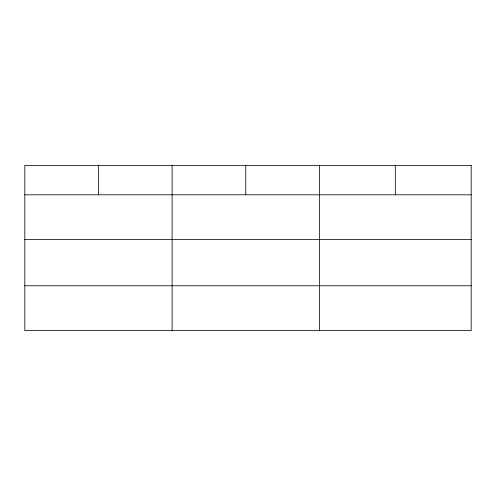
<?xml version="1.0" encoding="UTF-8"?>
<svg xmlns="http://www.w3.org/2000/svg" width="496" height="496" viewBox="0 0 496 496"><rect width="100%" height="100%" fill="white"/><g stroke="black" fill="none" stroke-linecap="round" stroke-linejoin="round"><path stroke-width="0.74" d="M24.8 194.798L471.2 194.798M24.8 239.605L471.2 239.605M24.8 285.77L471.2 285.77M395.312 165.422L395.312 194.798M319.424 165.422L319.424 330.578M245.768 165.422L245.768 194.798M172.112 165.422L172.112 330.578M98.456 165.422L98.456 194.798M471.2 165.422L24.8 165.422L24.8 330.578L471.2 330.578L471.2 165.422"/></g></svg>
